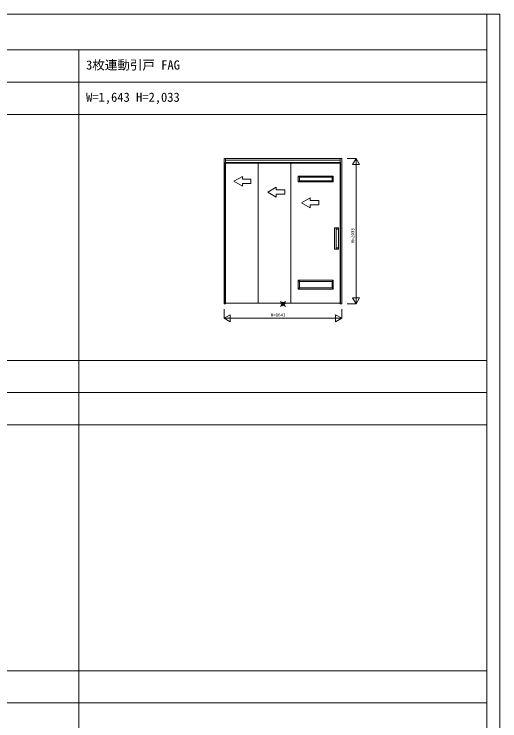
# Model space of a CAD drawing. Units: millimetres, scale not verified. Extents: x -14341 to 14341, y -10000 to 10000.
# Drawn here: x 7554 to 14341, y 130 to 10000 of the extents above; entities that cross this region are included whole.
import ezdxf
from ezdxf.enums import TextEntityAlignment as Align

# ---------------------------------------------------------------- set-up
doc = ezdxf.new("R2010")
doc.units = ezdxf.units.MM
doc.header["$LTSCALE"] = 50
for name, color, linetype, lineweight in [('0-0_0', 7, 'Continuous', 18), ('0-1_YKK_F1', 7, 'Continuous', 18), ('0-2_YKK_N1', 2, 'Continuous', 18), ('0-5_YKK_IN', 1, 'Continuous', 18), ('0-6_PARTS1', 4, 'Continuous', 18)]:
    doc.layers.add(name, color=color, linetype=linetype, lineweight=lineweight)
doc.styles.add('ＭＳ ゴシック', font='')
doc.styles.get('ＭＳ ゴシック').set_extended_font_data('MS Gothic')

msp = doc.modelspace()

# ---------------------------------------------------------------- linework, layer by layer
at = {"layer": '0-1_YKK_F1'}
for p, q in [((-14340.51, 10000), (14340.51, 10000)), ((14159.49, -10000), (14159.49, 10000)), ((14340.51, -10000), (14340.51, 10000)), ((-14340.51, 9500), (14159.49, 9500)), ((8459.49, -10000), (8459.49, 9500)), ((-14340.51, 9050), (14159.49, 9050)), ((-14340.51, 8600), (14159.49, 8600)), ((-14340.51, 5165), (14159.49, 5165)), ((-14340.51, 4715), (14159.49, 4715)), ((-14340.51, 4265), (14159.49, 4265)), ((-14340.51, 830), (14159.49, 830)), ((-14340.51, 380), (14159.49, 380))]:
    msp.add_line(p, q, dxfattribs=at)
at = {"layer": '0-2_YKK_N1'}
for p, q in [((12205.99, 7985.5), (12330.99, 7985.5)), ((12280.99, 7898.9), (12380.99, 7898.9)), ((12330.99, 7985.5), (12330.99, 5952.5)), ((12280.99, 6039.1), (12380.99, 6039.1)), ((12205.99, 5952.5), (12330.99, 5952.5)), ((12130.99, 5877.5), (12130.99, 5752.5)), ((10487.99, 5752.5), (10574.59, 5802.5)), ((10487.99, 5752.5), (10574.59, 5702.5)), ((10574.59, 5802.5), (10574.59, 5702.5)), ((12044.39, 5802.5), (12130.99, 5752.5))]:
    msp.add_line(p, q, dxfattribs=at)
for points in [[(12280.99, 7898.9), (12330.99, 7985.5), (12380.99, 7898.9)], [(12280.99, 6039.1), (12330.99, 5952.5), (12380.99, 6039.1)], [(10487.99, 5877.5), (10487.99, 5752.5), (12130.99, 5752.5)], [(12044.39, 5802.5), (12044.39, 5702.5), (12130.99, 5752.5)]]:
    msp.add_lwpolyline(points, dxfattribs=at)
at = {"layer": '0-5_YKK_IN'}
for p, q in [((11274.14, 5917.14), (11344.85, 5987.86)), ((11274.14, 5987.86), (11344.85, 5917.14))]:
    msp.add_line(p, q, dxfattribs=at)
msp.add_circle((11309.49, 5952.5), 25, dxfattribs=at)
at = {"layer": '0-6_PARTS1'}
for p, q in [((10487.99, 7985.5), (12130.99, 7985.5)), ((10487.99, 7985.5), (10487.99, 5952.5)), ((10504.49, 7926.94), (10962.49, 7926.94)), ((10504.49, 5964.5), (10504.49, 7926.94)), ((10507.99, 7985.5), (10507.99, 5952.5)), ((10507.99, 7961.5), (12110.99, 7961.5)), ((10507.99, 7918.5), (12110.99, 7918.5)), ((10962.49, 7926.94), (11420.49, 7926.94)), ((10962.49, 5964.5), (10962.49, 7926.94)), ((11420.49, 5964.5), (11420.49, 7926.94)), ((12110.99, 7985.5), (12110.99, 5952.5)), ((12130.99, 7985.5), (12130.99, 5952.5)), ((10622.67, 7665.38), (10742.67, 7734.67)), ((10742.67, 7695.38), (10742.67, 7734.67)), ((11522.99, 7738.44), (11522.99, 7656.44)), ((12011.99, 7738.44), (11522.99, 7738.44)), ((11538.99, 7722.44), (11522.99, 7738.44)), ((11538.99, 7722.44), (11538.99, 7672.44)), ((11995.99, 7722.44), (11538.99, 7722.44)), ((11995.99, 7722.44), (12011.99, 7738.44)), ((10622.67, 7665.38), (10742.67, 7596.1)), ((10742.67, 7596.1), (10742.67, 7635.38)), ((11538.99, 7672.44), (11522.99, 7656.44)), ((11995.99, 7672.44), (12011.99, 7656.44)), ((11096.58, 7515.38), (11216.58, 7584.67)), ((11096.58, 7515.38), (11216.58, 7446.1)), ((11216.58, 7545.38), (11216.58, 7584.67)), ((11216.58, 7446.1), (11216.58, 7485.38)), ((11570.49, 7365.38), (11690.49, 7434.67)), ((11690.49, 7395.38), (11690.49, 7434.67)), ((11570.49, 7365.38), (11690.49, 7296.1)), ((11690.49, 7296.1), (11690.49, 7335.38)), ((12032.49, 7014.38), (12032.49, 6718.38)), ((12034.49, 7016.38), (12034.65, 7016.38)), ((12034.65, 7016.38), (12052.33, 7016.38)), ((12052.33, 7016.38), (12052.49, 7016.38)), ((12084.34, 7014.38), (12054.49, 7014.38)), ((12054.49, 7014.38), (12054.49, 6718.38)), ((12079.69, 7014.22), (12054.49, 7014.22)), ((12080.77, 6999.23), (12080.77, 7013.22)), ((12085.37, 7013.38), (12085.36, 7013.38)), ((12085.37, 6719.39), (12085.37, 7013.38)), ((12054.49, 6998.24), (12079.69, 6998.24)), ((12085.37, 6866.38), (12084.43, 6866.38)), ((12034.65, 6716.38), (12034.49, 6716.38)), ((12052.33, 6716.38), (12034.65, 6716.38)), ((12052.49, 6716.38), (12052.33, 6716.38)), ((12054.49, 6734.53), (12079.69, 6734.53)), ((12079.69, 6718.55), (12054.49, 6718.55)), ((12084.34, 6718.39), (12054.49, 6718.39)), ((12080.77, 6719.55), (12080.77, 6733.54)), ((12085.37, 6719.39), (12085.36, 6719.39)), ((11522.99, 6284), (11522.99, 6160)), ((12011.99, 6284), (11522.99, 6284)), ((11538.99, 6268), (11522.99, 6284)), ((11538.99, 6268), (11538.99, 6176)), ((11995.99, 6268), (11538.99, 6268)), ((11995.99, 6268), (12011.99, 6284)), ((11538.99, 6176), (11522.99, 6160)), ((11995.99, 6176), (12011.99, 6160)), ((10487.99, 5952.5), (10507.99, 5952.5)), ((10962.49, 5964.5), (10504.49, 5964.5)), ((11420.49, 5964.5), (10962.49, 5964.5)), ((12114.49, 5964.5), (11420.49, 5964.5)), ((12110.99, 5952.5), (12130.99, 5952.5))]:
    msp.add_line(p, q, dxfattribs=at)
for points in [[(11420.49, 7926.94), (12114.49, 7926.94), (12114.49, 5964.5)], [(11522.99, 7656.44), (12011.99, 7656.44), (12011.99, 7738.44)], [(11538.99, 7672.44), (11995.99, 7672.44), (11995.99, 7722.44)], [(10742.67, 7695.38), (10862.67, 7695.38), (10862.67, 7635.38), (10742.67, 7635.38)], [(11216.58, 7545.38), (11336.58, 7545.38), (11336.58, 7485.38), (11216.58, 7485.38)], [(11690.49, 7395.38), (11810.49, 7395.38), (11810.49, 7335.38), (11690.49, 7335.38)], [(11522.99, 6160), (12011.99, 6160), (12011.99, 6284)], [(11538.99, 6176), (11995.99, 6176), (11995.99, 6268)]]:
    msp.add_lwpolyline(points, dxfattribs=at)
for centre, start, end in [((12034.49, 7014.38), 90, 180), ((12052.49, 7014.38), 0, 90), ((12034.49, 6718.38), 180, 270), ((12052.49, 6718.38), 270, 0)]:
    msp.add_arc(centre, 2, start, end, dxfattribs=at)

# ---------------------------------------------------------------- texts
at = {"layer": '0-0_0', "style": 'ＭＳ ゴシック'}
for s, p in [('3枚連動引戸 FAG', (8559.49, 9187.5)), ('W=1,643 H=2,033', (8559.49, 8737.5))]:
    msp.add_text(s, height=128.3, dxfattribs=at).set_placement(p, align=Align.BOTTOM_LEFT)
at = {"layer": '0-2_YKK_N1', "color": 7, "style": 'ＭＳ ゴシック'}
msp.add_text('H=2033', height=43.99, rotation=90, dxfattribs=at).set_placement((12318.99, 6804), align=Align.BOTTOM_LEFT)
msp.add_text('W=1643', height=43.99, dxfattribs=at).set_placement((11139.49, 5764.5), align=Align.BOTTOM_LEFT)

doc.saveas('drawing.dxf')
